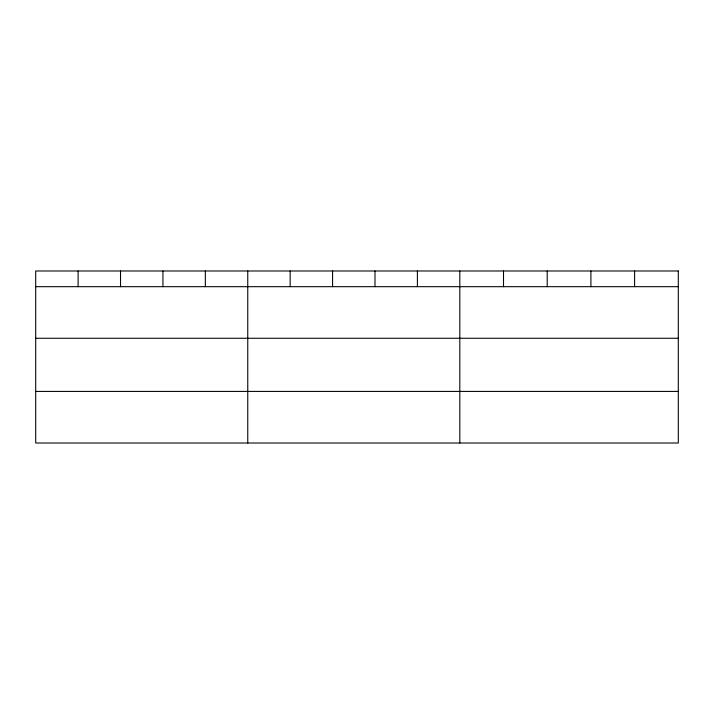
<?xml version="1.0" encoding="UTF-8"?>
<svg xmlns="http://www.w3.org/2000/svg" width="714" height="714" viewBox="0 0 714 714"><rect width="100%" height="100%" fill="white"/><g stroke="black" fill="none" stroke-linecap="round" stroke-linejoin="round"><path stroke-width="1.07" d="M35.7 286.68L678.3 286.68M35.7 338.266L678.3 338.266M35.7 391.415L678.3 391.415M634.603 270.99L634.603 286.68M590.906 270.99L590.906 286.68M547.21 270.99L547.21 286.68M503.513 270.99L503.513 286.68M459.816 270.99L459.816 443.01M417.404 270.99L417.404 286.68M374.993 270.99L374.993 286.68M332.581 270.99L332.581 286.68M290.17 270.99L290.17 286.68M247.758 270.99L247.758 443.01M205.346 270.99L205.346 286.68M162.935 270.99L162.935 286.68M120.523 270.99L120.523 286.68M78.112 270.99L78.112 286.68M678.3 270.99L35.7 270.99L35.7 443.01L678.3 443.01L678.3 270.99"/></g></svg>
